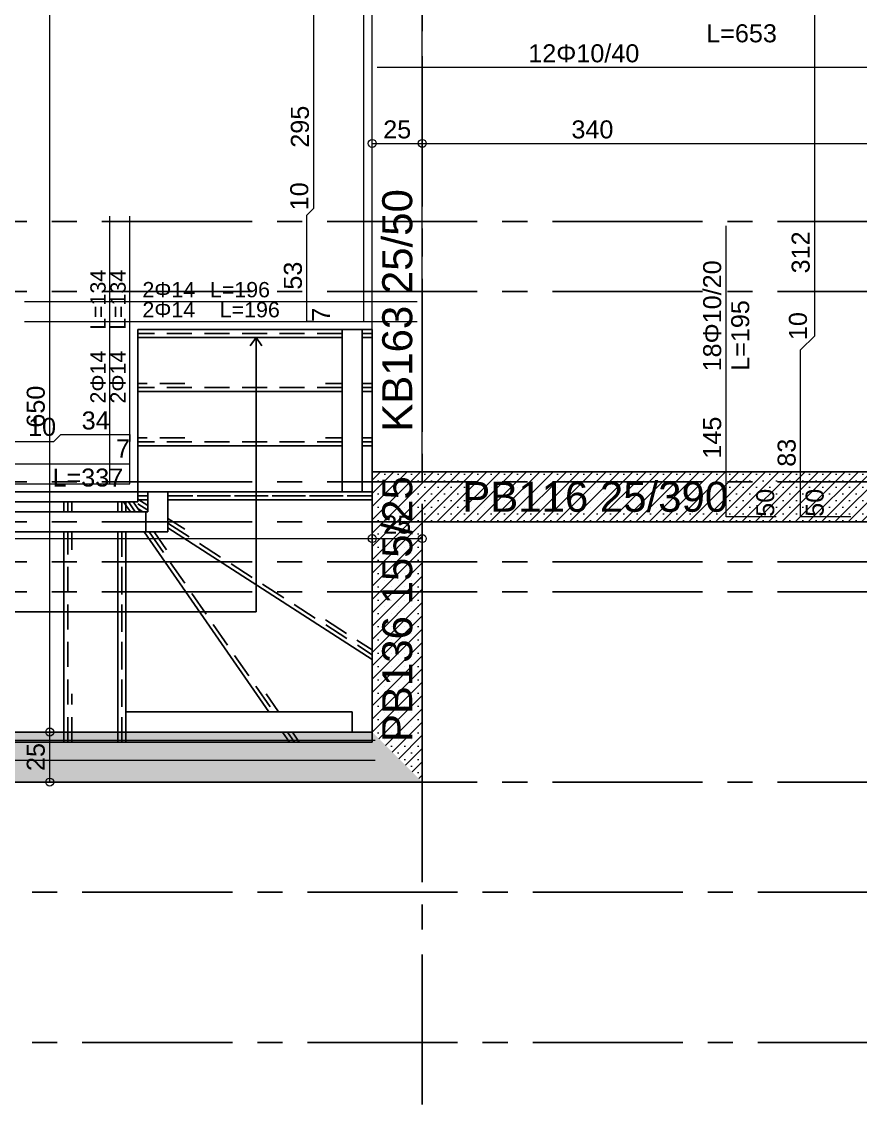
# Model space of a CAD drawing. Header units: millimetres. Extents: x 2232 to 85269, y -3593 to 5869.
# Drawn here: x 41652 to 42071, y 3066 to 3607 of the extents above; entities that cross this region are included whole.
import ezdxf

# ---------------------------------------------------------------- set-up
doc = ezdxf.new("R2010")
doc.units = ezdxf.units.MM
for name, pattern in [('CENTER2', [112.5, 75, -12.5, 12.5, -12.5]), ('DASHDOT2', [12.7, 6.35, -3.175, 0, -3.175]), ('HIDDEN2', [18.75, 12.5, -6.25])]:
    doc.linetypes.add(name, pattern=pattern)
doc.layers.add('aks', color=251, linetype='DASHDOT2', lineweight=35)
for name, color, linetype in [('Donatı Topl. Uzun. Yazısı', 7, 'Continuous'), ('Donatı Uz. Yazısı', 7, 'Continuous'), ('Donatı Yazısı', 7, 'Continuous'), ('Donatı Çizgisi', 7, 'Continuous'), ('Döşeme Boşluğu', 7, 'Continuous'), ('Kiriş', 7, 'Continuous'), ('Merdiven', 7, 'Continuous'), ('Panel', 7, 'Continuous'), ('Standart', 7, 'Continuous'), ('Ölçülendirme', 7, 'Continuous')]:
    doc.layers.add(name, color=color, linetype=linetype)
doc.styles.add('arial_1_18', font='arial.ttf', dxfattribs={"height": 0.2})
pattern_1 = [(45, (0, 0), (-3.314563, 3.314563), []), (45, (3.3146, 0), (-3.314563, 3.314563), [0, -4.6875])]

# ---------------------------------------------------------------- blocks, each defined once
blk = doc.blocks.new('IDE128Entity177')
at = {"layer": 'Kiriş', "color": 4, "linetype": 'Continuous', "lineweight": 5}
blk.add_lwpolyline([(1460, 285), (1460, 760)], dxfattribs=at)
blk = doc.blocks.new('IDE128Entity178')
at = {"layer": 'Kiriş', "color": 4, "linetype": 'Continuous', "lineweight": 5}
blk.add_lwpolyline([(1435, 285), (1435, 760)], dxfattribs=at)
blk = doc.blocks.new('IDE128Entity179')
at = {"layer": 'Kiriş', "color": 159, "linetype": 'Continuous', "lineweight": 5, "style": 'arial_1_18'}
blk.add_text('KB163 25/50', height=15, rotation=90, dxfattribs=at).set_placement((1455, 305))
blk = doc.blocks.new('IDE128Entity350')
at = {"layer": 'Panel', "linetype": 'Continuous', "lineweight": 5}
h = blk.add_hatch(dxfattribs=at)
h.set_pattern_fill('SACNCR', color=163, scale=50, style=0)
h.set_pattern_definition(pattern_1)
h.paths.add_polyline_path([(1460, 260), (1460, 130), (1435, 155), (1435, 285)])
blk = doc.blocks.new('IDE128Entity351')
at = {"layer": 'Panel', "color": 164, "linetype": 'Continuous', "lineweight": -3}
blk.add_lwpolyline([(1460, 130), (1460, 260)], dxfattribs=at)
blk = doc.blocks.new('IDE128Entity352')
at = {"layer": 'Panel', "color": 164, "linetype": 'Continuous', "lineweight": -3}
blk.add_lwpolyline([(1435, 155), (1435, 285)], dxfattribs=at)
blk = doc.blocks.new('IDE128Entity353')
at = {"layer": 'Panel', "color": 159, "linetype": 'Continuous', "lineweight": -3, "style": 'arial_1_18'}
blk.add_text('PB136 155/25', height=15, rotation=90, dxfattribs=at).set_placement((1455, 150))
blk = doc.blocks.new('IDE128Entity470')
at = {"layer": 'aks', "color": 251, "linetype": 'CENTER2', "lineweight": -3}
blk.add_lwpolyline([(-734.83, 0), (3944.83, 0)], dxfattribs=at)
blk = doc.blocks.new('IDE128Entity475')
at = {"layer": 'aks', "color": 251, "linetype": 'CENTER2', "lineweight": -3}
blk.add_lwpolyline([(-734.83, 75), (3944.83, 75)], dxfattribs=at)
blk = doc.blocks.new('IDE128Entity482')
at = {"layer": 'aks', "color": 251, "linetype": 'CENTER2', "lineweight": -3}
blk.add_lwpolyline([(-50, 130), (3260, 130)], dxfattribs=at)
blk = doc.blocks.new('IDE128Entity489')
at = {"layer": 'aks', "color": 251, "linetype": 'CENTER2', "lineweight": -3}
blk.add_lwpolyline([(-50, 225), (3260, 225)], dxfattribs=at)
blk = doc.blocks.new('IDE128Entity496')
at = {"layer": 'aks', "color": 251, "linetype": 'CENTER2', "lineweight": -3}
blk.add_lwpolyline([(-50, 375), (3260, 375)], dxfattribs=at)
blk = doc.blocks.new('IDE128Entity503')
at = {"layer": 'aks', "color": 251, "linetype": 'CENTER2', "lineweight": -3}
blk.add_lwpolyline([(-50, 240), (3260, 240)], dxfattribs=at)
blk = doc.blocks.new('IDE128Entity510')
at = {"layer": 'aks', "color": 251, "linetype": 'CENTER2', "lineweight": -3}
blk.add_lwpolyline([(-50, 280), (3260, 280)], dxfattribs=at)
blk = doc.blocks.new('IDE128Entity517')
at = {"layer": 'aks', "color": 251, "linetype": 'CENTER2', "lineweight": -3}
blk.add_lwpolyline([(-50, 260), (3260, 260)], dxfattribs=at)
blk = doc.blocks.new('IDE128Entity524')
at = {"layer": 'aks', "color": 251, "linetype": 'CENTER2', "lineweight": -3}
blk.add_lwpolyline([(-50, 410), (3260, 410)], dxfattribs=at)
blk = doc.blocks.new('IDE128Entity634')
at = {"layer": 'aks', "color": 251, "linetype": 'CENTER2', "lineweight": -3}
blk.add_lwpolyline([(1460, -604.83), (1460, 80)], dxfattribs=at)
blk = doc.blocks.new('IDE128Entity636')
at = {"layer": 'aks', "color": 251, "linetype": 'CENTER2', "lineweight": -3}
blk.add_lwpolyline([(1460, 80), (1460, 2250)], dxfattribs=at)
blk = doc.blocks.new('IDE128Entity691')
at = {"layer": 'Döşeme Boşluğu', "color": 8, "linetype": 'Continuous', "lineweight": -3}
blk.add_lwpolyline([(1000, 155), (1435, 155)], dxfattribs=at)
blk = doc.blocks.new('IDE128Entity692')
at = {"layer": 'Döşeme Boşluğu', "color": 8, "linetype": 'Continuous', "lineweight": -3}
blk.add_lwpolyline([(1435, 155), (1435, 356)], dxfattribs=at)
blk = doc.blocks.new('IDE128Entity693')
at = {"layer": 'Döşeme Boşluğu', "color": 8, "linetype": 'Continuous', "lineweight": -3}
blk.add_lwpolyline([(1435, 356), (1318, 356)], dxfattribs=at)
blk = doc.blocks.new('IDE128Entity694')
at = {"layer": 'Döşeme Boşluğu', "color": 8, "linetype": 'Continuous', "lineweight": -3}
blk.add_lwpolyline([(1318, 356), (1318, 275)], dxfattribs=at)
blk = doc.blocks.new('IDE128Entity695')
at = {"layer": 'Döşeme Boşluğu', "color": 8, "linetype": 'Continuous', "lineweight": -3}
blk.add_lwpolyline([(1318, 275), (1000, 275)], dxfattribs=at)
blk = doc.blocks.new('IDE128Entity697')
at = {"layer": 'Donatı Çizgisi', "color": 5, "linetype": 'Continuous', "lineweight": 5}
blk.add_lwpolyline([(1004, 279), (1314, 279)], dxfattribs=at)
at = {"layer": 'Donatı Topl. Uzun. Yazısı', "color": 1, "linetype": 'Continuous', "lineweight": 5, "style": 'arial_1_18'}
blk.add_text('L=310', height=7.65, dxfattribs=at).set_placement((1221.98, 281.13))
at = {"layer": 'Donatı Yazısı', "color": 5, "linetype": 'Continuous', "lineweight": 5, "style": 'arial_1_18'}
blk.add_text('2Φ14', height=7.65, dxfattribs=at).set_placement((1097, 281.13))
blk = doc.blocks.new('IDE128Entity698')
at = {"layer": 'Donatı Çizgisi', "color": 5, "linetype": 'Continuous', "lineweight": 5}
blk.add_lwpolyline([(1004, 289), (1314, 289)], dxfattribs=at)
at = {"layer": 'Donatı Topl. Uzun. Yazısı', "color": 1, "linetype": 'Continuous', "lineweight": 5, "style": 'arial_1_18'}
blk.add_text('L=310', height=7.65, dxfattribs=at).set_placement((1159.98, 279.23))
at = {"layer": 'Donatı Yazısı', "color": 5, "linetype": 'Continuous', "lineweight": 5, "style": 'arial_1_18'}
blk.add_text('2Φ14', height=7.65, dxfattribs=at).set_placement((1097, 291.13))
blk = doc.blocks.new('IDE128Entity699')
at = {"layer": 'Donatı Çizgisi', "color": 5, "linetype": 'Continuous', "lineweight": 5}
blk.add_lwpolyline([(1314, 279), (1314, 412.59)], dxfattribs=at)
at = {"layer": 'Donatı Topl. Uzun. Yazısı', "color": 1, "linetype": 'Continuous', "lineweight": 5, "style": 'arial_1_18'}
blk.add_text('L=134', height=7.65, rotation=90, dxfattribs=at).set_placement((1311.88, 355.86))
at = {"layer": 'Donatı Yazısı', "color": 5, "linetype": 'Continuous', "lineweight": 5, "style": 'arial_1_18'}
blk.add_text('2Φ14', height=7.65, rotation=90, dxfattribs=at).set_placement((1311.88, 319.08))
blk = doc.blocks.new('IDE128Entity700')
at = {"layer": 'Donatı Çizgisi', "color": 5, "linetype": 'Continuous', "lineweight": 5}
blk.add_lwpolyline([(1304, 279), (1304, 412.59)], dxfattribs=at)
at = {"layer": 'Donatı Topl. Uzun. Yazısı', "color": 1, "linetype": 'Continuous', "lineweight": 5, "style": 'arial_1_18'}
blk.add_text('L=134', height=7.65, rotation=90, dxfattribs=at).set_placement((1301.88, 355.86))
at = {"layer": 'Donatı Yazısı', "color": 5, "linetype": 'Continuous', "lineweight": 5, "style": 'arial_1_18'}
blk.add_text('2Φ14', height=7.65, rotation=90, dxfattribs=at).set_placement((1301.88, 319.08))
blk = doc.blocks.new('IDE128Entity701')
at = {"layer": 'Donatı Çizgisi', "color": 5, "linetype": 'Continuous', "lineweight": 5}
blk.add_lwpolyline([(1261.41, 360), (1457.5, 360)], dxfattribs=at)
at = {"layer": 'Donatı Topl. Uzun. Yazısı', "color": 1, "linetype": 'Continuous', "lineweight": 5, "style": 'arial_1_18'}
blk.add_text('L=196', height=7.65, dxfattribs=at).set_placement((1358.85, 362.13))
at = {"layer": 'Donatı Yazısı', "color": 5, "linetype": 'Continuous', "lineweight": 5, "style": 'arial_1_18'}
blk.add_text('2Φ14', height=7.65, dxfattribs=at).set_placement((1320.24, 362.13))
blk = doc.blocks.new('IDE128Entity702')
at = {"layer": 'Donatı Çizgisi', "color": 5, "linetype": 'Continuous', "lineweight": 5}
blk.add_lwpolyline([(1261.41, 370), (1457.5, 370)], dxfattribs=at)
at = {"layer": 'Donatı Topl. Uzun. Yazısı', "color": 1, "linetype": 'Continuous', "lineweight": 5, "style": 'arial_1_18'}
blk.add_text('L=196', height=7.65, dxfattribs=at).set_placement((1353.95, 372.13))
at = {"layer": 'Donatı Yazısı', "color": 5, "linetype": 'Continuous', "lineweight": 5, "style": 'arial_1_18'}
blk.add_text('2Φ14', height=7.65, dxfattribs=at).set_placement((1320.24, 372.13))
blk = doc.blocks.new('IDE128Entity703')
at = {"layer": 'Donatı Çizgisi', "color": 5, "linetype": 'Continuous', "lineweight": 5}
blk.add_lwpolyline([(548.5, 151), (1436.5, 151)], dxfattribs=at)
blk = doc.blocks.new('IDE128Entity704')
at = {"layer": 'Donatı Çizgisi', "color": 5, "linetype": 'Continuous', "lineweight": 5}
blk.add_lwpolyline([(548.5, 141), (1436.5, 141)], dxfattribs=at)
blk = doc.blocks.new('IDE128Entity723')
at = {"layer": 'Panel', "linetype": 'Continuous', "lineweight": 5}
h = blk.add_hatch(dxfattribs=at)
h.set_pattern_fill('SACNCR', color=163, scale=50, style=0)
h.set_pattern_definition(pattern_1)
h.paths.add_polyline_path([(1808.33, 276.67), (1800, 260), (1460, 260), (1435, 285), (1800, 285)])
blk = doc.blocks.new('IDE128Entity724')
at = {"layer": 'Panel', "color": 164, "linetype": 'Continuous', "lineweight": -3}
blk.add_lwpolyline([(1460, 260), (1800, 260)], dxfattribs=at)
blk = doc.blocks.new('IDE128Entity725')
at = {"layer": 'Panel', "color": 164, "linetype": 'Continuous', "lineweight": -3}
blk.add_lwpolyline([(1435, 285), (1800, 285)], dxfattribs=at)
blk = doc.blocks.new('IDE128Entity726')
at = {"layer": 'Panel', "color": 159, "linetype": 'Continuous', "lineweight": -3, "style": 'arial_1_18'}
blk.add_text('PB116 25/390', height=15, dxfattribs=at).set_placement((1480, 265))
blk = doc.blocks.new('IDE128Entity767')
at = {"layer": 'Panel', "linetype": 'Continuous', "lineweight": 5}
h = blk.add_hatch(dxfattribs=at)
h.set_pattern_fill('SACNCR', color=163, scale=50, style=0)
h.set_pattern_definition(pattern_1)
h.paths.add_polyline_path([(1435, 155), (1460, 130), (1000, 130), (991.67, 146.67), (1000, 155)])
blk = doc.blocks.new('IDE128Entity768')
at = {"layer": 'Panel', "color": 164, "linetype": 'Continuous', "lineweight": -3}
blk.add_lwpolyline([(1000, 130), (1460, 130)], dxfattribs=at)
blk = doc.blocks.new('IDE128Entity769')
at = {"layer": 'Panel', "color": 164, "linetype": 'Continuous', "lineweight": -3}
blk.add_lwpolyline([(1000, 155), (1435, 155)], dxfattribs=at)
blk = doc.blocks.new('IDE128Entity986')
at = {"layer": 'Merdiven', "color": 171, "linetype": 'Continuous', "lineweight": -3}
blk.add_lwpolyline([(1138, 265), (1322, 265)], dxfattribs=at)
blk = doc.blocks.new('IDE128Entity987')
at = {"layer": 'Merdiven', "color": 171, "linetype": 'Continuous', "lineweight": -3}
blk.add_lwpolyline([(1128, 255), (1322, 255)], dxfattribs=at)
blk = doc.blocks.new('IDE128Entity988')
at = {"layer": 'Merdiven', "color": 171, "linetype": 'Continuous', "lineweight": -3}
blk.add_lwpolyline([(1322, 265), (1322, 255)], dxfattribs=at)
blk = doc.blocks.new('IDE128Entity989')
at = {"layer": 'Merdiven', "color": 171, "linetype": 'Continuous', "lineweight": -3}
blk.add_lwpolyline([(1312, 165), (1425, 165)], dxfattribs=at)
blk = doc.blocks.new('IDE128Entity990')
at = {"layer": 'Merdiven', "color": 171, "linetype": 'Continuous', "lineweight": -3}
blk.add_lwpolyline([(1312, 155), (1425, 155)], dxfattribs=at)
blk = doc.blocks.new('IDE128Entity991')
at = {"layer": 'Merdiven', "color": 171, "linetype": 'Continuous', "lineweight": -3}
blk.add_lwpolyline([(1312, 165), (1312, 155)], dxfattribs=at)
blk = doc.blocks.new('IDE128Entity992')
at = {"layer": 'Merdiven', "color": 171, "linetype": 'Continuous', "lineweight": -3}
blk.add_lwpolyline([(1425, 165), (1425, 155)], dxfattribs=at)
blk = doc.blocks.new('IDE128Entity993')
at = {"layer": 'Merdiven', "color": 171, "linetype": 'Continuous', "lineweight": -3}
blk.add_lwpolyline([(1322, 265), (1323, 265)], dxfattribs=at)
blk = doc.blocks.new('IDE128Entity994')
at = {"layer": 'Merdiven', "color": 171, "linetype": 'Continuous', "lineweight": -3}
blk.add_lwpolyline([(1322, 255), (1333, 255)], dxfattribs=at)
blk = doc.blocks.new('IDE128Entity995')
at = {"layer": 'Merdiven', "color": 171, "linetype": 'Continuous', "lineweight": -3}
blk.add_lwpolyline([(1322, 265), (1322, 255)], dxfattribs=at)
blk = doc.blocks.new('IDE128Entity996')
at = {"layer": 'Merdiven', "color": 171, "linetype": 'Continuous', "lineweight": -3}
blk.add_lwpolyline([(1323, 265), (1323, 275)], dxfattribs=at)
blk = doc.blocks.new('IDE128Entity997')
at = {"layer": 'Merdiven', "color": 171, "linetype": 'Continuous', "lineweight": -3}
blk.add_lwpolyline([(1333, 255), (1333, 275)], dxfattribs=at)
blk = doc.blocks.new('IDE128Entity998')
at = {"layer": 'Merdiven', "color": 171, "linetype": 'Continuous', "lineweight": -3}
blk.add_lwpolyline([(1323, 275), (1333, 275)], dxfattribs=at)
blk = doc.blocks.new('IDE128Entity999')
at = {"layer": 'Merdiven', "color": 171, "linetype": 'Continuous', "lineweight": -3}
blk.add_lwpolyline([(1420, 275), (1420, 356)], dxfattribs=at)
blk = doc.blocks.new('IDE128Entity1000')
at = {"layer": 'Merdiven', "color": 171, "linetype": 'Continuous', "lineweight": -3}
blk.add_lwpolyline([(1430, 275), (1430, 356)], dxfattribs=at)
blk = doc.blocks.new('IDE128Entity1001')
at = {"layer": 'Merdiven', "color": 171, "linetype": 'Continuous', "lineweight": -3}
blk.add_lwpolyline([(1420, 275), (1430, 275)], dxfattribs=at)
blk = doc.blocks.new('IDE128Entity1002')
at = {"layer": 'Merdiven', "color": 171, "linetype": 'Continuous', "lineweight": -3}
blk.add_lwpolyline([(1420, 356), (1430, 356)], dxfattribs=at)
blk = doc.blocks.new('IDE128Entity1061')
at = {"layer": 'Merdiven', "color": 171, "linetype": 'HIDDEN2', "lineweight": -3}
blk.add_lwpolyline([(1285, 150), (1285, 174)], dxfattribs=at)
blk = doc.blocks.new('IDE128Entity1062')
at = {"layer": 'Merdiven', "color": 171, "linetype": 'HIDDEN2', "lineweight": -3}
blk.add_lwpolyline([(1285, 246), (1285, 255)], dxfattribs=at)
blk = doc.blocks.new('IDE128Entity1063')
at = {"layer": 'Merdiven', "color": 171, "linetype": 'HIDDEN2', "lineweight": -3}
blk.add_lwpolyline([(1285, 265), (1285, 270)], dxfattribs=at)
blk = doc.blocks.new('IDE128Entity1064')
at = {"layer": 'Merdiven', "color": 171, "linetype": 'HIDDEN2', "lineweight": -3}
blk.add_lwpolyline([(1312, 150), (1312, 155)], dxfattribs=at)
blk = doc.blocks.new('IDE128Entity1065')
at = {"layer": 'Merdiven', "color": 171, "linetype": 'HIDDEN2', "lineweight": -3}
blk.add_lwpolyline([(1312, 165), (1312, 174)], dxfattribs=at)
blk = doc.blocks.new('IDE128Entity1066')
at = {"layer": 'Merdiven', "color": 171, "linetype": 'HIDDEN2', "lineweight": -3}
blk.add_lwpolyline([(1312, 155), (1312, 165)], dxfattribs=at)
blk = doc.blocks.new('IDE128Entity1067')
at = {"layer": 'Merdiven', "color": 171, "linetype": 'HIDDEN2', "lineweight": -3}
blk.add_lwpolyline([(1312, 246), (1312, 255)], dxfattribs=at)
blk = doc.blocks.new('IDE128Entity1068')
at = {"layer": 'Merdiven', "color": 171, "linetype": 'HIDDEN2', "lineweight": -3}
blk.add_lwpolyline([(1312, 265), (1312, 270)], dxfattribs=at)
blk = doc.blocks.new('IDE128Entity1081')
at = {"layer": 'Merdiven', "color": 171, "linetype": 'HIDDEN2', "lineweight": -3}
blk.add_lwpolyline([(1283, 150), (1283, 255)], dxfattribs=at)
blk = doc.blocks.new('IDE128Entity1082')
at = {"layer": 'Merdiven', "color": 171, "linetype": 'HIDDEN2', "lineweight": -3}
blk.add_lwpolyline([(1283, 265), (1283, 270)], dxfattribs=at)
blk = doc.blocks.new('IDE128Entity1083')
at = {"layer": 'Merdiven', "color": 171, "linetype": 'HIDDEN2', "lineweight": -3}
blk.add_lwpolyline([(1310, 150), (1310, 255)], dxfattribs=at)
blk = doc.blocks.new('IDE128Entity1084')
at = {"layer": 'Merdiven', "color": 171, "linetype": 'HIDDEN2', "lineweight": -3}
blk.add_lwpolyline([(1310, 265), (1310, 270)], dxfattribs=at)
blk = doc.blocks.new('IDE128Entity1097')
at = {"layer": 'Merdiven', "color": 171, "linetype": 'Continuous', "lineweight": -3}
blk.add_lwpolyline([(1281, 150), (1281, 255)], dxfattribs=at)
blk = doc.blocks.new('IDE128Entity1098')
at = {"layer": 'Merdiven', "color": 171, "linetype": 'Continuous', "lineweight": -3}
blk.add_lwpolyline([(1281, 265), (1281, 270)], dxfattribs=at)
blk = doc.blocks.new('IDE128Entity1099')
at = {"layer": 'Merdiven', "color": 171, "linetype": 'Continuous', "lineweight": -3}
blk.add_lwpolyline([(1308, 150), (1308, 255)], dxfattribs=at)
blk = doc.blocks.new('IDE128Entity1100')
at = {"layer": 'Merdiven', "color": 171, "linetype": 'Continuous', "lineweight": -3}
blk.add_lwpolyline([(1308, 265), (1308, 270)], dxfattribs=at)
blk = doc.blocks.new('IDE128Entity1103')
at = {"layer": 'Merdiven', "color": 171, "linetype": 'Continuous', "lineweight": -3}
blk.add_lwpolyline([(1123, 150), (1312, 150)], dxfattribs=at)
blk = doc.blocks.new('IDE128Entity1105')
at = {"layer": 'Merdiven', "color": 171, "linetype": 'Continuous', "lineweight": -3}
blk.add_lwpolyline([(1138, 270), (1312, 270)], dxfattribs=at)
blk = doc.blocks.new('IDE128Entity1106')
at = {"layer": 'Merdiven', "color": 171, "linetype": 'Continuous', "lineweight": -3}
blk.add_lwpolyline([(1312, 150), (1312, 155)], dxfattribs=at)
blk = doc.blocks.new('IDE128Entity1107')
at = {"layer": 'Merdiven', "color": 171, "linetype": 'Continuous', "lineweight": -3}
blk.add_lwpolyline([(1312, 265), (1312, 270)], dxfattribs=at)
blk = doc.blocks.new('IDE128Entity1108')
at = {"layer": 'Merdiven', "color": 171, "linetype": 'Continuous', "lineweight": -3}
blk.add_lwpolyline([(1312, 165), (1312, 255)], dxfattribs=at)
blk = doc.blocks.new('IDE128Entity1109')
at = {"layer": 'Merdiven', "color": 171, "linetype": 'Continuous', "lineweight": -3}
blk.add_lwpolyline([(1312, 155), (1312, 165)], dxfattribs=at)
blk = doc.blocks.new('IDE128Entity1110')
at = {"layer": 'Merdiven', "color": 251, "linetype": 'Continuous', "lineweight": -3}
blk.add_lwpolyline([(1123, 215), (1312, 215)], dxfattribs=at)
blk = doc.blocks.new('IDE128Entity1111')
at = {"layer": 'Merdiven', "color": 171, "linetype": 'HIDDEN2', "lineweight": -3}
blk.add_lwpolyline([(1312, 270), (1312, 265)], dxfattribs=at)
blk = doc.blocks.new('IDE128Entity1112')
at = {"layer": 'Merdiven', "color": 171, "linetype": 'HIDDEN2', "lineweight": -3}
blk.add_lwpolyline([(1312, 255), (1312, 246)], dxfattribs=at)
blk = doc.blocks.new('IDE128Entity1113')
at = {"layer": 'Merdiven', "color": 171, "linetype": 'HIDDEN2', "lineweight": -3}
blk.add_lwpolyline([(1312, 174), (1312, 165)], dxfattribs=at)
blk = doc.blocks.new('IDE128Entity1114')
at = {"layer": 'Merdiven', "color": 171, "linetype": 'HIDDEN2', "lineweight": -3}
blk.add_lwpolyline([(1312, 155), (1312, 150)], dxfattribs=at)
blk = doc.blocks.new('IDE128Entity1115')
at = {"layer": 'Merdiven', "color": 171, "linetype": 'HIDDEN2', "lineweight": -3}
blk.add_lwpolyline([(1315.67, 270), (1319.12, 265)], dxfattribs=at)
blk = doc.blocks.new('IDE128Entity1116')
at = {"layer": 'Merdiven', "color": 171, "linetype": 'HIDDEN2', "lineweight": -3}
blk.add_lwpolyline([(1326.03, 255), (1332.25, 246)], dxfattribs=at)
blk = doc.blocks.new('IDE128Entity1117')
at = {"layer": 'Merdiven', "color": 171, "linetype": 'HIDDEN2', "lineweight": -3}
blk.add_lwpolyline([(1381.99, 174), (1388.21, 165)], dxfattribs=at)
blk = doc.blocks.new('IDE128Entity1118')
at = {"layer": 'Merdiven', "color": 171, "linetype": 'HIDDEN2', "lineweight": -3}
blk.add_lwpolyline([(1395.12, 155), (1398.58, 150)], dxfattribs=at)
blk = doc.blocks.new('IDE128Entity1119')
at = {"layer": 'Merdiven', "color": 171, "linetype": 'HIDDEN2', "lineweight": -3}
blk.add_lwpolyline([(1318, 271.33), (1323, 268.11)], dxfattribs=at)
blk = doc.blocks.new('IDE128Entity1120')
at = {"layer": 'Merdiven', "color": 171, "linetype": 'HIDDEN2', "lineweight": -3}
blk.add_lwpolyline([(1333, 261.67), (1341.4, 256.26)], dxfattribs=at)
blk = doc.blocks.new('IDE128Entity1121')
at = {"layer": 'Merdiven', "color": 171, "linetype": 'HIDDEN2', "lineweight": -3}
blk.add_lwpolyline([(1411.6, 211.05), (1435, 195.98)], dxfattribs=at)
blk = doc.blocks.new('IDE128Entity1122')
at = {"layer": 'Merdiven', "color": 171, "linetype": 'HIDDEN2', "lineweight": -3}
blk.add_lwpolyline([(1318, 275), (1323, 275)], dxfattribs=at)
blk = doc.blocks.new('IDE128Entity1123')
at = {"layer": 'Merdiven', "color": 171, "linetype": 'HIDDEN2', "lineweight": -3}
blk.add_lwpolyline([(1323, 275), (1333, 275)], dxfattribs=at)
blk = doc.blocks.new('IDE128Entity1124')
at = {"layer": 'Merdiven', "color": 171, "linetype": 'HIDDEN2', "lineweight": -3}
blk.add_lwpolyline([(1333, 275), (1341.4, 275)], dxfattribs=at)
blk = doc.blocks.new('IDE128Entity1125')
at = {"layer": 'Merdiven', "color": 171, "linetype": 'HIDDEN2', "lineweight": -3}
blk.add_lwpolyline([(1411.6, 275), (1420, 275)], dxfattribs=at)
blk = doc.blocks.new('IDE128Entity1126')
at = {"layer": 'Merdiven', "color": 171, "linetype": 'HIDDEN2', "lineweight": -3}
blk.add_lwpolyline([(1430, 275), (1435, 275)], dxfattribs=at)
blk = doc.blocks.new('IDE128Entity1127')
at = {"layer": 'Merdiven', "color": 171, "linetype": 'HIDDEN2', "lineweight": -3}
blk.add_lwpolyline([(1310, 270), (1310, 265)], dxfattribs=at)
blk = doc.blocks.new('IDE128Entity1128')
at = {"layer": 'Merdiven', "color": 171, "linetype": 'HIDDEN2', "lineweight": -3}
blk.add_lwpolyline([(1310, 255), (1310, 150)], dxfattribs=at)
blk = doc.blocks.new('IDE128Entity1129')
at = {"layer": 'Merdiven', "color": 171, "linetype": 'HIDDEN2', "lineweight": -3}
blk.add_lwpolyline([(1313.24, 270), (1316.69, 265)], dxfattribs=at)
blk = doc.blocks.new('IDE128Entity1130')
at = {"layer": 'Merdiven', "color": 171, "linetype": 'HIDDEN2', "lineweight": -3}
blk.add_lwpolyline([(1392.69, 155), (1396.14, 150)], dxfattribs=at)
blk = doc.blocks.new('IDE128Entity1131')
at = {"layer": 'Merdiven', "color": 171, "linetype": 'HIDDEN2', "lineweight": -3}
blk.add_lwpolyline([(1323.6, 255), (1385.78, 165)], dxfattribs=at)
blk = doc.blocks.new('IDE128Entity1132')
at = {"layer": 'Merdiven', "color": 171, "linetype": 'HIDDEN2', "lineweight": -3}
blk.add_lwpolyline([(1318, 268.95), (1323, 265.73)], dxfattribs=at)
blk = doc.blocks.new('IDE128Entity1133')
at = {"layer": 'Merdiven', "color": 171, "linetype": 'HIDDEN2', "lineweight": -3}
blk.add_lwpolyline([(1333, 259.29), (1435, 193.6)], dxfattribs=at)
blk = doc.blocks.new('IDE128Entity1134')
at = {"layer": 'Merdiven', "color": 171, "linetype": 'HIDDEN2', "lineweight": -3}
blk.add_lwpolyline([(1318, 273), (1323, 273)], dxfattribs=at)
blk = doc.blocks.new('IDE128Entity1135')
at = {"layer": 'Merdiven', "color": 171, "linetype": 'HIDDEN2', "lineweight": -3}
blk.add_lwpolyline([(1333, 273), (1435, 273)], dxfattribs=at)
blk = doc.blocks.new('IDE128Entity1136')
at = {"layer": 'Merdiven', "color": 171, "linetype": 'Continuous', "lineweight": -3}
blk.add_lwpolyline([(1308, 270), (1308, 265)], dxfattribs=at)
blk = doc.blocks.new('IDE128Entity1137')
at = {"layer": 'Merdiven', "color": 171, "linetype": 'Continuous', "lineweight": -3}
blk.add_lwpolyline([(1308, 255), (1308, 150)], dxfattribs=at)
blk = doc.blocks.new('IDE128Entity1138')
at = {"layer": 'Merdiven', "color": 171, "linetype": 'Continuous', "lineweight": -3}
blk.add_lwpolyline([(1310.8, 270), (1314.26, 265)], dxfattribs=at)
blk = doc.blocks.new('IDE128Entity1139')
at = {"layer": 'Merdiven', "color": 171, "linetype": 'Continuous', "lineweight": -3}
blk.add_lwpolyline([(1321.17, 255), (1383.35, 165)], dxfattribs=at)
blk = doc.blocks.new('IDE128Entity1140')
at = {"layer": 'Merdiven', "color": 171, "linetype": 'Continuous', "lineweight": -3}
blk.add_lwpolyline([(1390.26, 155), (1393.71, 150)], dxfattribs=at)
blk = doc.blocks.new('IDE128Entity1141')
at = {"layer": 'Merdiven', "color": 171, "linetype": 'Continuous', "lineweight": -3}
blk.add_lwpolyline([(1318, 266.58), (1320.45, 265)], dxfattribs=at)
blk = doc.blocks.new('IDE128Entity1142')
at = {"layer": 'Merdiven', "color": 171, "linetype": 'Continuous', "lineweight": -3}
blk.add_lwpolyline([(1333, 256.91), (1435, 191.22)], dxfattribs=at)
blk = doc.blocks.new('IDE128Entity1143')
at = {"layer": 'Merdiven', "color": 171, "linetype": 'Continuous', "lineweight": -3}
blk.add_lwpolyline([(1318, 271), (1323, 271)], dxfattribs=at)
blk = doc.blocks.new('IDE128Entity1144')
at = {"layer": 'Merdiven', "color": 171, "linetype": 'Continuous', "lineweight": -3}
blk.add_lwpolyline([(1333, 271), (1435, 271)], dxfattribs=at)
blk = doc.blocks.new('IDE128Entity1145')
at = {"layer": 'Merdiven', "color": 171, "linetype": 'Continuous', "lineweight": -3}
blk.add_lwpolyline([(1312, 150), (1312, 155)], dxfattribs=at)
blk = doc.blocks.new('IDE128Entity1146')
at = {"layer": 'Merdiven', "color": 171, "linetype": 'Continuous', "lineweight": -3}
blk.add_lwpolyline([(1312, 265), (1312, 270)], dxfattribs=at)
blk = doc.blocks.new('IDE128Entity1147')
at = {"layer": 'Merdiven', "color": 171, "linetype": 'Continuous', "lineweight": -3}
blk.add_lwpolyline([(1312, 165), (1312, 255)], dxfattribs=at)
blk = doc.blocks.new('IDE128Entity1148')
at = {"layer": 'Merdiven', "color": 171, "linetype": 'Continuous', "lineweight": -3}
blk.add_lwpolyline([(1312, 155), (1312, 165)], dxfattribs=at)
blk = doc.blocks.new('IDE128Entity1149')
at = {"layer": 'Merdiven', "color": 171, "linetype": 'Continuous', "lineweight": -3}
blk.add_lwpolyline([(1312, 150), (1435, 150)], dxfattribs=at)
blk = doc.blocks.new('IDE128Entity1150')
at = {"layer": 'Merdiven', "color": 171, "linetype": 'Continuous', "lineweight": -3}
blk.add_lwpolyline([(1435, 150), (1435, 275)], dxfattribs=at)
blk = doc.blocks.new('IDE128Entity1151')
at = {"layer": 'Merdiven', "color": 171, "linetype": 'Continuous', "lineweight": -3}
blk.add_lwpolyline([(1312, 270), (1318, 270)], dxfattribs=at)
blk = doc.blocks.new('IDE128Entity1152')
at = {"layer": 'Merdiven', "color": 171, "linetype": 'Continuous', "lineweight": -3}
blk.add_lwpolyline([(1318, 270), (1318, 275)], dxfattribs=at)
blk = doc.blocks.new('IDE128Entity1153')
at = {"layer": 'Merdiven', "color": 171, "linetype": 'Continuous', "lineweight": -3}
blk.add_lwpolyline([(1435, 275), (1430, 275)], dxfattribs=at)
blk = doc.blocks.new('IDE128Entity1154')
at = {"layer": 'Merdiven', "color": 171, "linetype": 'Continuous', "lineweight": -3}
blk.add_lwpolyline([(1323, 275), (1318, 275)], dxfattribs=at)
blk = doc.blocks.new('IDE128Entity1155')
at = {"layer": 'Merdiven', "color": 171, "linetype": 'Continuous', "lineweight": -3}
blk.add_lwpolyline([(1420, 275), (1333, 275)], dxfattribs=at)
blk = doc.blocks.new('IDE128Entity1156')
at = {"layer": 'Merdiven', "color": 251, "linetype": 'Continuous', "lineweight": -3}
blk.add_lwpolyline([(1312, 215), (1377, 215)], dxfattribs=at)
blk = doc.blocks.new('IDE128Entity1157')
at = {"layer": 'Merdiven', "color": 251, "linetype": 'Continuous', "lineweight": -3}
blk.add_lwpolyline([(1377, 215), (1377, 275)], dxfattribs=at)
blk = doc.blocks.new('IDE128Entity1158')
at = {"layer": 'Merdiven', "color": 171, "linetype": 'HIDDEN2', "lineweight": -3}
blk.add_lwpolyline([(1435, 275), (1430, 275)], dxfattribs=at)
blk = doc.blocks.new('IDE128Entity1159')
at = {"layer": 'Merdiven', "color": 171, "linetype": 'HIDDEN2', "lineweight": -3}
blk.add_lwpolyline([(1420, 275), (1411.6, 275)], dxfattribs=at)
blk = doc.blocks.new('IDE128Entity1160')
at = {"layer": 'Merdiven', "color": 171, "linetype": 'HIDDEN2', "lineweight": -3}
blk.add_lwpolyline([(1341.4, 275), (1333, 275)], dxfattribs=at)
blk = doc.blocks.new('IDE128Entity1161')
at = {"layer": 'Merdiven', "color": 171, "linetype": 'HIDDEN2', "lineweight": -3}
blk.add_lwpolyline([(1323, 275), (1318, 275)], dxfattribs=at)
blk = doc.blocks.new('IDE128Entity1162')
at = {"layer": 'Merdiven', "color": 171, "linetype": 'HIDDEN2', "lineweight": -3}
blk.add_lwpolyline([(1435, 302), (1430, 302)], dxfattribs=at)
blk = doc.blocks.new('IDE128Entity1163')
at = {"layer": 'Merdiven', "color": 171, "linetype": 'HIDDEN2', "lineweight": -3}
blk.add_lwpolyline([(1420, 302), (1411.6, 302)], dxfattribs=at)
blk = doc.blocks.new('IDE128Entity1164')
at = {"layer": 'Merdiven', "color": 171, "linetype": 'HIDDEN2', "lineweight": -3}
blk.add_lwpolyline([(1341.4, 302), (1318, 302)], dxfattribs=at)
blk = doc.blocks.new('IDE128Entity1165')
at = {"layer": 'Merdiven', "color": 171, "linetype": 'HIDDEN2', "lineweight": -3}
blk.add_lwpolyline([(1435, 329), (1430, 329)], dxfattribs=at)
blk = doc.blocks.new('IDE128Entity1166')
at = {"layer": 'Merdiven', "color": 171, "linetype": 'HIDDEN2', "lineweight": -3}
blk.add_lwpolyline([(1420, 329), (1411.6, 329)], dxfattribs=at)
blk = doc.blocks.new('IDE128Entity1167')
at = {"layer": 'Merdiven', "color": 171, "linetype": 'HIDDEN2', "lineweight": -3}
blk.add_lwpolyline([(1341.4, 329), (1318, 329)], dxfattribs=at)
blk = doc.blocks.new('IDE128Entity1168')
at = {"layer": 'Merdiven', "color": 171, "linetype": 'HIDDEN2', "lineweight": -3}
blk.add_lwpolyline([(1435, 356), (1430, 356)], dxfattribs=at)
blk = doc.blocks.new('IDE128Entity1169')
at = {"layer": 'Merdiven', "color": 171, "linetype": 'HIDDEN2', "lineweight": -3}
blk.add_lwpolyline([(1420, 356), (1411.6, 356)], dxfattribs=at)
blk = doc.blocks.new('IDE128Entity1170')
at = {"layer": 'Merdiven', "color": 171, "linetype": 'HIDDEN2', "lineweight": -3}
blk.add_lwpolyline([(1430, 356), (1420, 356)], dxfattribs=at)
blk = doc.blocks.new('IDE128Entity1171')
at = {"layer": 'Merdiven', "color": 171, "linetype": 'HIDDEN2', "lineweight": -3}
blk.add_lwpolyline([(1341.4, 356), (1318, 356)], dxfattribs=at)
blk = doc.blocks.new('IDE128Entity1172')
at = {"layer": 'Merdiven', "color": 171, "linetype": 'HIDDEN2', "lineweight": -3}
blk.add_lwpolyline([(1435, 273), (1333, 273)], dxfattribs=at)
blk = doc.blocks.new('IDE128Entity1173')
at = {"layer": 'Merdiven', "color": 171, "linetype": 'HIDDEN2', "lineweight": -3}
blk.add_lwpolyline([(1323, 273), (1318, 273)], dxfattribs=at)
blk = doc.blocks.new('IDE128Entity1174')
at = {"layer": 'Merdiven', "color": 171, "linetype": 'HIDDEN2', "lineweight": -3}
blk.add_lwpolyline([(1435, 300), (1430, 300)], dxfattribs=at)
blk = doc.blocks.new('IDE128Entity1175')
at = {"layer": 'Merdiven', "color": 171, "linetype": 'HIDDEN2', "lineweight": -3}
blk.add_lwpolyline([(1420, 300), (1318, 300)], dxfattribs=at)
blk = doc.blocks.new('IDE128Entity1176')
at = {"layer": 'Merdiven', "color": 171, "linetype": 'HIDDEN2', "lineweight": -3}
blk.add_lwpolyline([(1435, 327), (1430, 327)], dxfattribs=at)
blk = doc.blocks.new('IDE128Entity1177')
at = {"layer": 'Merdiven', "color": 171, "linetype": 'HIDDEN2', "lineweight": -3}
blk.add_lwpolyline([(1420, 327), (1318, 327)], dxfattribs=at)
blk = doc.blocks.new('IDE128Entity1178')
at = {"layer": 'Merdiven', "color": 171, "linetype": 'HIDDEN2', "lineweight": -3}
blk.add_lwpolyline([(1435, 354), (1430, 354)], dxfattribs=at)
blk = doc.blocks.new('IDE128Entity1179')
at = {"layer": 'Merdiven', "color": 171, "linetype": 'HIDDEN2', "lineweight": -3}
blk.add_lwpolyline([(1420, 354), (1318, 354)], dxfattribs=at)
blk = doc.blocks.new('IDE128Entity1180')
at = {"layer": 'Merdiven', "color": 171, "linetype": 'Continuous', "lineweight": -3}
blk.add_lwpolyline([(1435, 271), (1333, 271)], dxfattribs=at)
blk = doc.blocks.new('IDE128Entity1181')
at = {"layer": 'Merdiven', "color": 171, "linetype": 'Continuous', "lineweight": -3}
blk.add_lwpolyline([(1323, 271), (1318, 271)], dxfattribs=at)
blk = doc.blocks.new('IDE128Entity1182')
at = {"layer": 'Merdiven', "color": 171, "linetype": 'Continuous', "lineweight": -3}
blk.add_lwpolyline([(1435, 298), (1430, 298)], dxfattribs=at)
blk = doc.blocks.new('IDE128Entity1183')
at = {"layer": 'Merdiven', "color": 171, "linetype": 'Continuous', "lineweight": -3}
blk.add_lwpolyline([(1420, 298), (1318, 298)], dxfattribs=at)
blk = doc.blocks.new('IDE128Entity1184')
at = {"layer": 'Merdiven', "color": 171, "linetype": 'Continuous', "lineweight": -3}
blk.add_lwpolyline([(1435, 325), (1430, 325)], dxfattribs=at)
blk = doc.blocks.new('IDE128Entity1185')
at = {"layer": 'Merdiven', "color": 171, "linetype": 'Continuous', "lineweight": -3}
blk.add_lwpolyline([(1420, 325), (1318, 325)], dxfattribs=at)
blk = doc.blocks.new('IDE128Entity1186')
at = {"layer": 'Merdiven', "color": 171, "linetype": 'Continuous', "lineweight": -3}
blk.add_lwpolyline([(1435, 352), (1430, 352)], dxfattribs=at)
blk = doc.blocks.new('IDE128Entity1187')
at = {"layer": 'Merdiven', "color": 171, "linetype": 'Continuous', "lineweight": -3}
blk.add_lwpolyline([(1420, 352), (1318, 352)], dxfattribs=at)
blk = doc.blocks.new('IDE128Entity1188')
at = {"layer": 'Merdiven', "color": 171, "linetype": 'Continuous', "lineweight": -3}
blk.add_lwpolyline([(1435, 275), (1430, 275)], dxfattribs=at)
blk = doc.blocks.new('IDE128Entity1189')
at = {"layer": 'Merdiven', "color": 171, "linetype": 'Continuous', "lineweight": -3}
blk.add_lwpolyline([(1323, 275), (1318, 275)], dxfattribs=at)
blk = doc.blocks.new('IDE128Entity1190')
at = {"layer": 'Merdiven', "color": 171, "linetype": 'Continuous', "lineweight": -3}
blk.add_lwpolyline([(1420, 275), (1333, 275)], dxfattribs=at)
blk = doc.blocks.new('IDE128Entity1191')
at = {"layer": 'Merdiven', "color": 171, "linetype": 'Continuous', "lineweight": -3}
blk.add_lwpolyline([(1435, 275), (1435, 356)], dxfattribs=at)
blk = doc.blocks.new('IDE128Entity1192')
at = {"layer": 'Merdiven', "color": 171, "linetype": 'Continuous', "lineweight": -3}
blk.add_lwpolyline([(1318, 275), (1318, 356)], dxfattribs=at)
blk = doc.blocks.new('IDE128Entity1193')
at = {"layer": 'Merdiven', "color": 171, "linetype": 'Continuous', "lineweight": -3}
blk.add_lwpolyline([(1435, 356), (1430, 356)], dxfattribs=at)
blk = doc.blocks.new('IDE128Entity1194')
at = {"layer": 'Merdiven', "color": 171, "linetype": 'Continuous', "lineweight": -3}
blk.add_lwpolyline([(1420, 356), (1318, 356)], dxfattribs=at)
blk = doc.blocks.new('IDE128Entity1195')
at = {"layer": 'Merdiven', "color": 171, "linetype": 'Continuous', "lineweight": -3}
blk.add_lwpolyline([(1430, 356), (1420, 356)], dxfattribs=at)
blk = doc.blocks.new('IDE128Entity1196')
at = {"layer": 'Merdiven', "color": 251, "linetype": 'Continuous', "lineweight": -3}
blk.add_lwpolyline([(1377, 275), (1377, 352)], dxfattribs=at)
blk = doc.blocks.new('IDE128Entity1197')
at = {"layer": 'Merdiven', "color": 251, "linetype": 'Continuous', "lineweight": -3}
blk.add_lwpolyline([(1377, 352), (1374.13, 347.9)], dxfattribs=at)
blk = doc.blocks.new('IDE128Entity1198')
at = {"layer": 'Merdiven', "color": 251, "linetype": 'Continuous', "lineweight": -3}
blk.add_lwpolyline([(1377, 352), (1379.87, 347.9)], dxfattribs=at)
blk = doc.blocks.new('IDE128Entity1407')
at = {"layer": 'Donatı Çizgisi', "color": 5, "linetype": 'Continuous', "lineweight": 5}
for points in [[(1430.88, 360), (1430.88, 827.5)], [(1405.88, 416.64), (1405.88, 718.7)], [(1656, 352.86), (1656, 665)], [(1437.5, 487), (1822.5, 487)], [(1402.38, 413.14), (1405.88, 416.64)], [(1402.38, 360), (1402.38, 413.14)], [(1611.8, 262.5), (1611.8, 407.75)], [(1405.88, 360), (1402.38, 360)], [(1649, 345.86), (1656, 352.86)], [(1649, 262.5), (1649, 345.86)], [(1276.07, 300.11), (1279.57, 303.61)], [(1279.57, 303.61), (1314, 303.61)], [(1314, 303.61), (1314, 300.11)], [(1060.1, 300.11), (1276.07, 300.11)], [(977.5, 275.11), (1314, 275.11)], [(1636.8, 262.5), (1611.8, 262.5)], [(1674, 262.5), (1649, 262.5)]]:
    blk.add_lwpolyline(points, dxfattribs=at)
at = {"layer": 'Donatı Topl. Uzun. Yazısı', "color": 1, "linetype": 'Continuous', "lineweight": 5, "style": 'arial_1_18'}
for s, p in [('L=653', (1601.83, 499.5)), ('L=337', (1275.32, 277.61))]:
    blk.add_text(s, height=9, dxfattribs=at).set_placement(p)
blk.add_text('L=195', height=9, rotation=90, dxfattribs=at).set_placement((1623.3, 335.4))
at = {"layer": 'Donatı Uz. Yazısı', "color": 5, "linetype": 'Continuous', "lineweight": 5, "style": 'arial_1_18'}
for s, p in [('295', (1403.38, 446.85)), ('10', (1403.06, 415.59)), ('312', (1653.5, 384.07)), ('53', (1399.88, 375.94)), ('7', (1413.88, 360)), ('10', (1652.13, 350.76)), ('145', (1609.3, 291.55)), ('83', (1646.5, 287.51)), ('50', (1635.8, 262.5)), ('50', (1660.5, 262.5))]:
    blk.add_text(s, height=9, rotation=90, dxfattribs=at).set_placement(p)
for s, p in [('34', (1289.9, 306.11)), ('10', (1263.14, 302.93)), ('7', (1307.01, 292.11))]:
    blk.add_text(s, height=9, dxfattribs=at).set_placement(p)
at = {"layer": 'Donatı Yazısı', "color": 5, "linetype": 'Continuous', "lineweight": 5, "style": 'arial_1_18'}
blk.add_text('12Φ10/40', height=9, dxfattribs=at).set_placement((1512.96, 489.5))
blk.add_text('18Φ10/20', height=9, rotation=90, dxfattribs=at).set_placement((1609.3, 335.12))
blk = doc.blocks.new('IDE128Entity1408')
at = {"layer": 'Ölçülendirme', "color": 1, "linetype": 'Continuous', "lineweight": 5}
for points in [[(1273.95, 130), (1273.95, 805)], [(1435, 449), (1800, 449)], [(975, 251.61), (1460, 251.61)]]:
    blk.add_lwpolyline(points, dxfattribs=at)
for centre in [(1435, 449), (1460, 449), (1435, 251.61), (1460, 251.61), (1273.95, 155), (1273.95, 130)]:
    blk.add_circle(centre, 2, dxfattribs=at)
at = {"layer": 'Ölçülendirme', "color": 1, "linetype": 'Continuous', "lineweight": 5, "style": 'arial_1_18'}
for s, p in [('25', (1440.51, 451.5)), ('340', (1534.51, 451.5)), ('25', (1440.51, 254.11))]:
    blk.add_text(s, height=9, dxfattribs=at).set_placement(p)
for s, p in [('650', (1271.45, 307.01)), ('25', (1271.45, 135.51))]:
    blk.add_text(s, height=9, rotation=90, dxfattribs=at).set_placement(p)

msp = doc.modelspace()

# ---------------------------------------------------------------- block references
at = {"layer": 'aks'}
for name, p in [('IDE128Entity636', (40391.75, 3097)), ('IDE128Entity634', (40391.75, 3445.76)), ('IDE128Entity524', (40391.75, 3097)), ('IDE128Entity496', (40391.75, 3097)), ('IDE128Entity510', (40391.75, 3097)), ('IDE128Entity517', (40391.75, 3097)), ('IDE128Entity503', (40391.75, 3097)), ('IDE128Entity489', (40391.75, 3097)), ('IDE128Entity482', (40391.75, 3097)), ('IDE128Entity475', (40391.75, 3097)), ('IDE128Entity470', (40391.75, 3097))]:
    msp.add_blockref(name, p, dxfattribs=at)
at = {"layer": 'Döşeme Boşluğu'}
for name in ['IDE128Entity693', 'IDE128Entity694', 'IDE128Entity692', 'IDE128Entity695', 'IDE128Entity691']:
    msp.add_blockref(name, (40391.75, 3097), dxfattribs=at)
at = {"layer": 'Kiriş'}
for name in ['IDE128Entity178', 'IDE128Entity177', 'IDE128Entity179']:
    msp.add_blockref(name, (40391.75, 3097), dxfattribs=at)
at = {"layer": 'Merdiven'}
for name in ['IDE128Entity1171', 'IDE128Entity1192', 'IDE128Entity1194', 'IDE128Entity1179', 'IDE128Entity1169', 'IDE128Entity999', 'IDE128Entity1002', 'IDE128Entity1170', 'IDE128Entity1195', 'IDE128Entity1000', 'IDE128Entity1168', 'IDE128Entity1193', 'IDE128Entity1178', 'IDE128Entity1191', 'IDE128Entity1187', 'IDE128Entity1197', 'IDE128Entity1196', 'IDE128Entity1198', 'IDE128Entity1186', 'IDE128Entity1167', 'IDE128Entity1177', 'IDE128Entity1166', 'IDE128Entity1165', 'IDE128Entity1176', 'IDE128Entity1185', 'IDE128Entity1184', 'IDE128Entity1164', 'IDE128Entity1175', 'IDE128Entity1163', 'IDE128Entity1162', 'IDE128Entity1174', 'IDE128Entity1183', 'IDE128Entity1182', 'IDE128Entity1122', 'IDE128Entity1152', 'IDE128Entity1154', 'IDE128Entity1161', 'IDE128Entity1189', 'IDE128Entity1134', 'IDE128Entity1173', 'IDE128Entity996', 'IDE128Entity998', 'IDE128Entity1123', 'IDE128Entity997', 'IDE128Entity1124', 'IDE128Entity1155', 'IDE128Entity1160', 'IDE128Entity1190', 'IDE128Entity1135', 'IDE128Entity1172', 'IDE128Entity1157', 'IDE128Entity1125', 'IDE128Entity1159', 'IDE128Entity1001', 'IDE128Entity1126', 'IDE128Entity1153', 'IDE128Entity1158', 'IDE128Entity1188', 'IDE128Entity1150', 'IDE128Entity1105', 'IDE128Entity1098', 'IDE128Entity1082', 'IDE128Entity1063', 'IDE128Entity1100', 'IDE128Entity1136', 'IDE128Entity1084', 'IDE128Entity1127', 'IDE128Entity1138', 'IDE128Entity1068', 'IDE128Entity1107', 'IDE128Entity1111', 'IDE128Entity1146', 'IDE128Entity1151', 'IDE128Entity1129', 'IDE128Entity1115', 'IDE128Entity1119', 'IDE128Entity1143', 'IDE128Entity1181', 'IDE128Entity1132', 'IDE128Entity1144', 'IDE128Entity1180', 'IDE128Entity986', 'IDE128Entity1141', 'IDE128Entity988', 'IDE128Entity993', 'IDE128Entity995', 'IDE128Entity1120', 'IDE128Entity1133', 'IDE128Entity1142', 'IDE128Entity987', 'IDE128Entity1097', 'IDE128Entity1081', 'IDE128Entity1062', 'IDE128Entity1099', 'IDE128Entity1137', 'IDE128Entity1083', 'IDE128Entity1128', 'IDE128Entity1067', 'IDE128Entity1108', 'IDE128Entity1112', 'IDE128Entity1147', 'IDE128Entity1139', 'IDE128Entity994', 'IDE128Entity1131', 'IDE128Entity1116', 'IDE128Entity1110', 'IDE128Entity1156', 'IDE128Entity1121', 'IDE128Entity1061', 'IDE128Entity1065', 'IDE128Entity1113', 'IDE128Entity1117', 'IDE128Entity989', 'IDE128Entity991', 'IDE128Entity1066', 'IDE128Entity1109', 'IDE128Entity1148', 'IDE128Entity992', 'IDE128Entity990', 'IDE128Entity1064', 'IDE128Entity1106', 'IDE128Entity1114', 'IDE128Entity1145', 'IDE128Entity1140', 'IDE128Entity1130', 'IDE128Entity1118', 'IDE128Entity1103', 'IDE128Entity1149']:
    msp.add_blockref(name, (40391.75, 3097), dxfattribs=at)
at = {"layer": 'Panel'}
for name in ['IDE128Entity350', 'IDE128Entity352', 'IDE128Entity723', 'IDE128Entity725', 'IDE128Entity353', 'IDE128Entity726', 'IDE128Entity351', 'IDE128Entity724', 'IDE128Entity767', 'IDE128Entity769', 'IDE128Entity768']:
    msp.add_blockref(name, (40391.75, 3097), dxfattribs=at)
at = {"layer": 'Standart'}
for name in ['IDE128Entity1408', 'IDE128Entity1407', 'IDE128Entity700', 'IDE128Entity699', 'IDE128Entity702', 'IDE128Entity701', 'IDE128Entity698', 'IDE128Entity697', 'IDE128Entity703', 'IDE128Entity704']:
    msp.add_blockref(name, (40391.75, 3097), dxfattribs=at)

doc.saveas('drawing.dxf')
